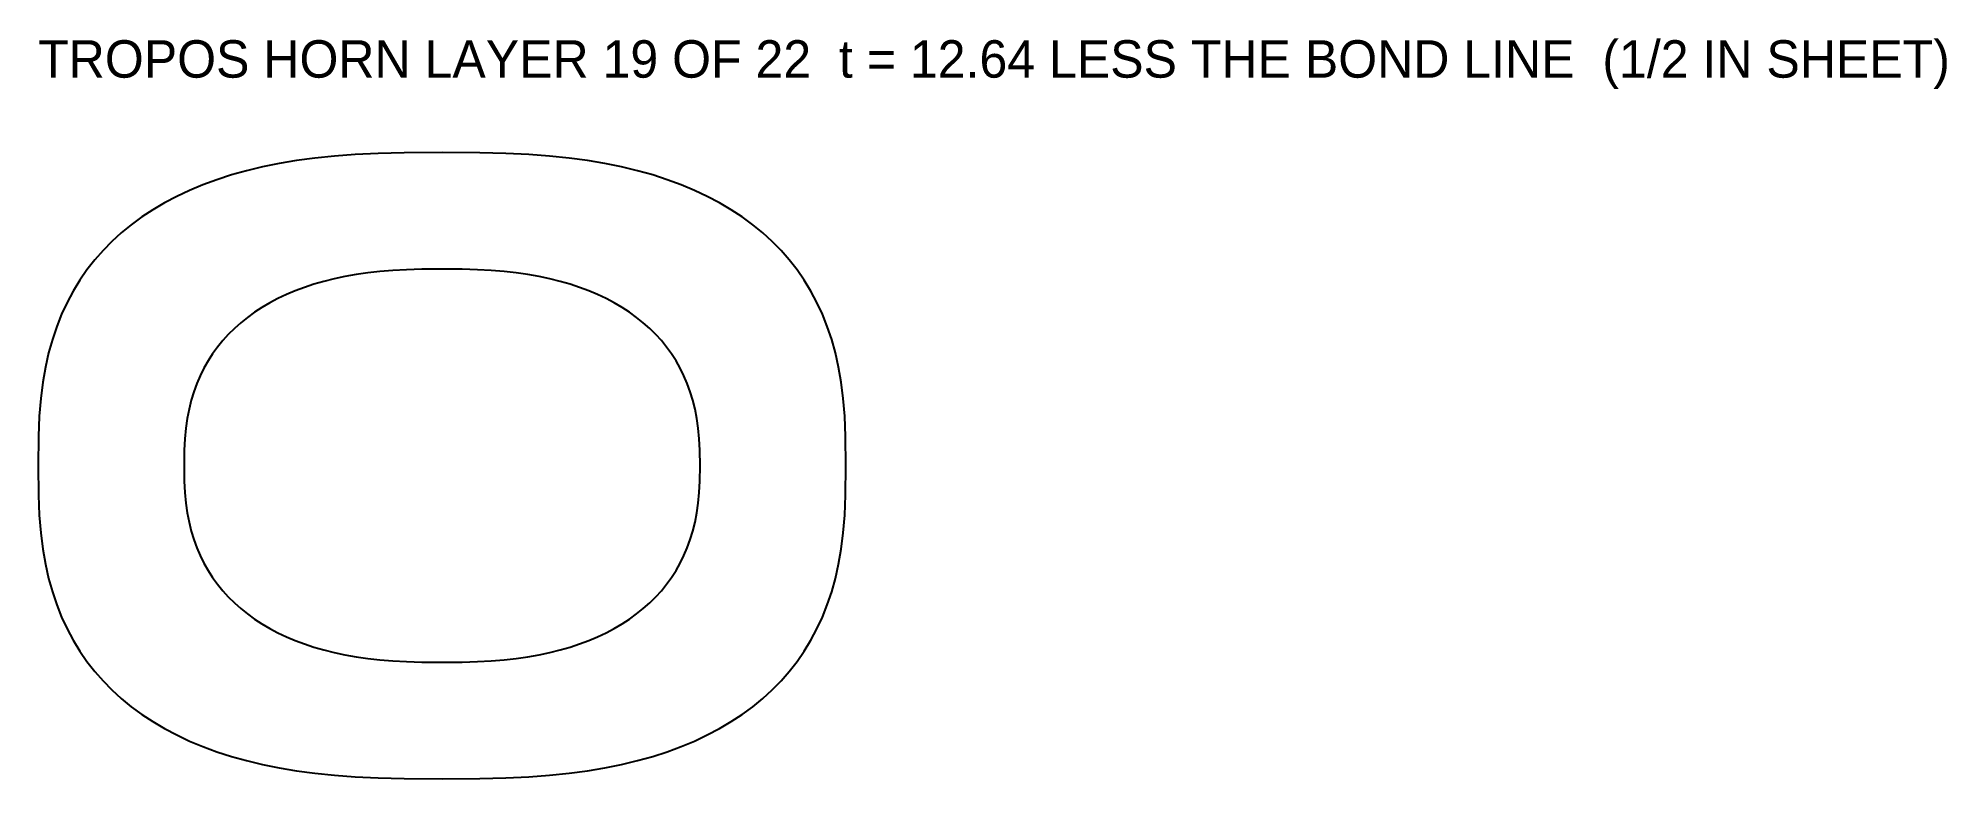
# Model space of a CAD drawing. Header units: millimetres. Extents: x -65 to 241, y -50 to 68.
import ezdxf

# ---------------------------------------------------------------- set-up
doc = ezdxf.new("R2010")
doc.units = ezdxf.units.MM
for name, color, linetype in [('INNER', 3, 'Continuous'), ('OUTER', 1, 'Continuous'), ('TEXT', 7, 'Continuous')]:
    doc.layers.add(name, color=color, linetype=linetype)

msp = doc.modelspace()

# ---------------------------------------------------------------- linework, layer by layer
at = {"layer": 'INNER'}
msp.add_lwpolyline([(31.2, 23.75), (30.07, 24.57), (28.87, 25.35), (27.62, 26.08), (26.32, 26.77), (24.95, 27.42), (23.54, 28.01), (22.06, 28.56), (20.53, 29.07), (18.93, 29.53), (17.28, 29.94), (15.56, 30.3), (13.77, 30.62), (11.91, 30.88), (9.95, 31.1), (7.89, 31.27), (5.68, 31.39), (3.23, 31.47), (0, 31.49), (-3.23, 31.47), (-5.68, 31.39), (-7.89, 31.27), (-9.95, 31.1), (-11.91, 30.88), (-13.77, 30.62), (-15.56, 30.3), (-17.28, 29.94), (-18.93, 29.53), (-20.53, 29.07), (-22.06, 28.56), (-23.54, 28.01), (-24.95, 27.42), (-26.32, 26.77), (-27.62, 26.08), (-28.87, 25.35), (-30.07, 24.57), (-31.2, 23.75), (-32.28, 22.89), (-33.3, 21.98), (-34.27, 21.03), (-35.17, 20.03), (-36.02, 19), (-36.8, 17.92), (-37.52, 16.79), (-38.19, 15.62), (-38.79, 14.41), (-39.33, 13.15), (-39.81, 11.84), (-40.22, 10.48), (-40.57, 9.06), (-40.86, 7.58), (-41.08, 6.01), (-41.24, 4.32), (-41.34, 2.46), (-41.37, 0), (-41.34, -2.46), (-41.24, -4.32), (-41.08, -6.01), (-40.86, -7.58), (-40.57, -9.06), (-40.22, -10.48), (-39.81, -11.84), (-39.33, -13.15), (-38.79, -14.41), (-38.19, -15.62), (-37.52, -16.79), (-36.8, -17.92), (-36.02, -19), (-35.17, -20.03), (-34.27, -21.03), (-33.3, -21.98), (-32.28, -22.89), (-31.2, -23.75), (-30.07, -24.57), (-28.87, -25.35), (-27.62, -26.08), (-26.32, -26.77), (-24.95, -27.42), (-23.54, -28.01), (-22.06, -28.56), (-20.53, -29.07), (-18.93, -29.53), (-17.28, -29.94), (-15.56, -30.3), (-13.77, -30.62), (-11.91, -30.88), (-9.95, -31.1), (-7.89, -31.27), (-5.68, -31.39), (-3.23, -31.47), (0, -31.49), (3.23, -31.47), (5.68, -31.39), (7.89, -31.27), (9.95, -31.1), (11.91, -30.88), (13.77, -30.62), (15.56, -30.3), (17.28, -29.94), (18.93, -29.53), (20.53, -29.07), (22.06, -28.56), (23.54, -28.01), (24.95, -27.42), (26.32, -26.77), (27.62, -26.08), (28.87, -25.35), (30.07, -24.57), (31.2, -23.75), (32.28, -22.89), (33.3, -21.98), (34.27, -21.03), (35.17, -20.03), (36.02, -19), (36.8, -17.92), (37.52, -16.79), (38.19, -15.62), (38.79, -14.41), (39.33, -13.15), (39.81, -11.84), (40.22, -10.48), (40.57, -9.06), (40.86, -7.58), (41.08, -6.01), (41.24, -4.32), (41.34, -2.46), (41.37, 0), (41.34, 2.46), (41.24, 4.32), (41.08, 6.01), (40.86, 7.58), (40.57, 9.06), (40.22, 10.48), (39.81, 11.84), (39.33, 13.15), (38.79, 14.41), (38.19, 15.62), (37.52, 16.79), (36.8, 17.92), (36.02, 19), (35.17, 20.03), (34.27, 21.03), (33.3, 21.98), (32.28, 22.89)], close=True, dxfattribs=at)
at = {"layer": 'OUTER'}
msp.add_lwpolyline([(49.83, 38.61), (48.15, 39.84), (46.37, 41.01), (44.5, 42.11), (42.54, 43.14), (40.49, 44.11), (38.35, 45), (36.11, 45.82), (33.78, 46.57), (31.33, 47.25), (28.78, 47.86), (26.12, 48.4), (23.32, 48.87), (20.37, 49.26), (17.25, 49.59), (13.9, 49.84), (10.24, 50.02), (6.07, 50.13), (0, 50.16), (-6.07, 50.13), (-10.24, 50.02), (-13.9, 49.84), (-17.25, 49.59), (-20.37, 49.26), (-23.32, 48.87), (-26.12, 48.4), (-28.78, 47.86), (-31.33, 47.25), (-33.78, 46.57), (-36.11, 45.82), (-38.35, 45), (-40.49, 44.11), (-42.54, 43.14), (-44.5, 42.11), (-46.37, 41.01), (-48.15, 39.84), (-49.83, 38.61), (-51.43, 37.3), (-52.94, 35.92), (-54.36, 34.47), (-55.69, 32.96), (-56.93, 31.37), (-58.09, 29.71), (-59.15, 27.98), (-60.12, 26.16), (-60.99, 24.27), (-61.78, 22.3), (-62.48, 20.23), (-63.08, 18.06), (-63.59, 15.78), (-64.01, 13.36), (-64.34, 10.77), (-64.57, 7.94), (-64.71, 4.7), (-64.76, 0), (-64.71, -4.7), (-64.57, -7.94), (-64.34, -10.77), (-64.01, -13.36), (-63.59, -15.78), (-63.08, -18.06), (-62.48, -20.23), (-61.78, -22.3), (-60.99, -24.27), (-60.12, -26.16), (-59.15, -27.98), (-58.09, -29.71), (-56.93, -31.37), (-55.69, -32.96), (-54.36, -34.47), (-52.94, -35.92), (-51.43, -37.3), (-49.83, -38.61), (-48.15, -39.84), (-46.37, -41.01), (-44.5, -42.11), (-42.54, -43.14), (-40.49, -44.11), (-38.35, -45), (-36.11, -45.82), (-33.78, -46.57), (-31.33, -47.25), (-28.78, -47.86), (-26.12, -48.4), (-23.32, -48.87), (-20.37, -49.26), (-17.25, -49.59), (-13.9, -49.84), (-10.24, -50.02), (-6.07, -50.13), (0, -50.16), (6.07, -50.13), (10.24, -50.02), (13.9, -49.84), (17.25, -49.59), (20.37, -49.26), (23.32, -48.87), (26.12, -48.4), (28.78, -47.86), (31.33, -47.25), (33.78, -46.57), (36.11, -45.82), (38.35, -45), (40.49, -44.11), (42.54, -43.14), (44.5, -42.11), (46.37, -41.01), (48.15, -39.84), (49.83, -38.61), (51.43, -37.3), (52.94, -35.92), (54.36, -34.47), (55.69, -32.96), (56.93, -31.37), (58.09, -29.71), (59.15, -27.98), (60.12, -26.16), (60.99, -24.27), (61.78, -22.3), (62.48, -20.23), (63.08, -18.06), (63.59, -15.78), (64.01, -13.36), (64.34, -10.77), (64.57, -7.94), (64.71, -4.7), (64.76, 0), (64.71, 4.7), (64.57, 7.94), (64.34, 10.77), (64.01, 13.36), (63.59, 15.78), (63.08, 18.06), (62.48, 20.23), (61.78, 22.3), (60.99, 24.27), (60.12, 26.16), (59.15, 27.98), (58.09, 29.71), (56.93, 31.37), (55.69, 32.96), (54.36, 34.47), (52.94, 35.92), (51.43, 37.3)], close=True, dxfattribs=at)

# ---------------------------------------------------------------- texts
at = {"layer": 'TEXT'}
msp.add_text('TROPOS HORN LAYER 19 OF 22  t = 12.64 LESS THE BOND LINE  (1/2 IN SHEET)', height=6, dxfattribs=at).set_placement((-64.76, 62.16))

doc.saveas('drawing.dxf')
